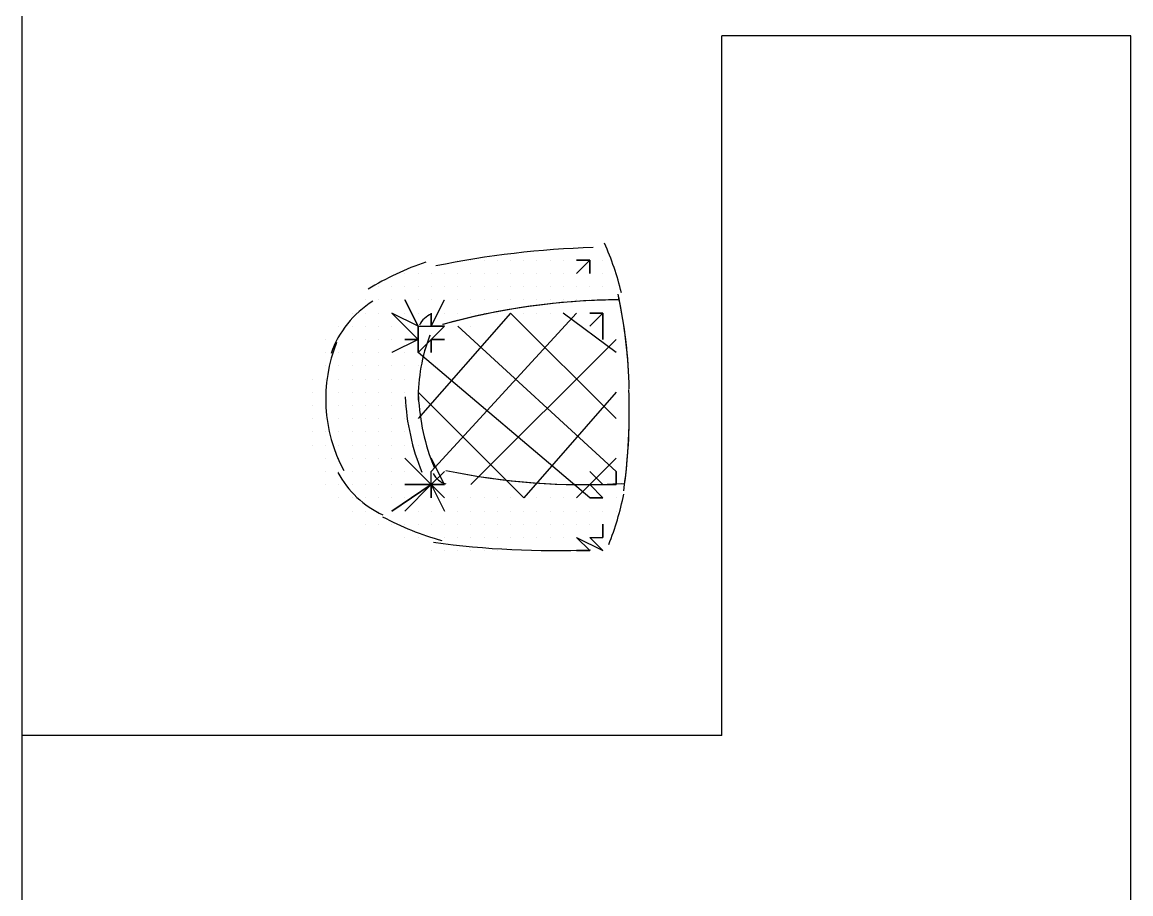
# Model space of a CAD drawing. Header units: millimetres. Extents: x 14 to 406, y 10 to 287.
# Drawn here: x 327.477 to 331.033, y 135.142 to 137.938 of the extents above; entities that cross this region are included whole.
import ezdxf

# ---------------------------------------------------------------- set-up
doc = ezdxf.new("R2010")
doc.units = ezdxf.units.MM
doc.header["$MEASUREMENT"] = 0
doc.layers.get('0').update_dxf_attribs({"linetype": 'CONTINUOUS'})

msp = doc.modelspace()

# ---------------------------------------------------------------- linework, layer by layer
at = {"color": 0, "linetype": 'Continuous', "lineweight": 25, "true_color": 0x000007}
for p, q in [((327.4765, 130.9934), (327.4765, 143.3971)), ((329.7202, 135.6501), (329.7202, 137.8938)), ((331.0325, 137.8938), (329.7202, 137.8938)), ((331.0325, 135.0998), (331.0325, 137.8938)), ((328.8735, 137.1741), (328.8735, 137.1741)), ((328.9159, 137.1741), (328.9159, 137.1741)), ((328.9159, 137.1741), (328.9159, 137.1741)), ((328.9159, 137.1741), (328.9159, 137.1741)), ((328.9582, 137.1741), (328.9582, 137.1741)), ((328.9582, 137.1741), (328.9582, 137.1741)), ((328.9582, 137.1741), (328.9582, 137.1741)), ((329.0005, 137.1741), (329.0005, 137.1741)), ((329.0005, 137.1741), (329.0005, 137.1741)), ((329.0005, 137.1741), (329.0005, 137.1741)), ((329.0005, 137.1741), (329.0005, 137.1741)), ((329.0429, 137.1741), (329.0429, 137.1741)), ((329.0429, 137.1741), (329.0429, 137.1741)), ((329.0429, 137.1741), (329.0429, 137.1741)), ((329.0429, 137.1741), (329.0429, 137.1741)), ((329.0852, 137.1741), (329.0852, 137.1741)), ((329.0852, 137.1741), (329.0852, 137.1741)), ((329.0852, 137.1741), (329.0852, 137.1741)), ((329.0852, 137.1741), (329.0852, 137.1741)), ((329.1275, 137.1741), (329.1275, 137.1741)), ((329.1275, 137.1741), (329.1275, 137.1741)), ((329.1275, 137.1741), (329.1275, 137.1741)), ((329.1275, 137.1741), (329.1275, 137.1741)), ((329.1699, 137.1741), (329.1699, 137.1741)), ((329.1699, 137.1741), (329.1699, 137.1741)), ((329.1699, 137.1741), (329.1699, 137.1741)), ((329.1699, 137.1741), (329.1699, 137.1741)), ((329.2122, 137.1741), (329.2122, 137.1741)), ((329.2122, 137.1741), (329.2122, 137.1741)), ((329.2122, 137.1741), (329.2122, 137.1741)), ((329.2122, 137.1741), (329.2122, 137.1741)), ((329.2545, 137.1741), (329.2545, 137.1741)), ((329.2545, 137.1741), (329.2545, 137.1741)), ((329.2545, 137.1741), (329.2545, 137.1741)), ((329.2545, 137.1741), (329.2545, 137.1741)), ((329.2969, 137.1741), (329.2969, 137.1741)), ((329.2969, 137.1741), (329.2969, 137.1741)), ((329.2969, 137.1741), (329.2969, 137.1741)), ((329.2969, 137.1741), (329.2969, 137.1741)), ((329.3392, 137.1741), (329.3392, 137.1741)), ((328.7042, 137.1318), (328.7042, 137.1318)), ((328.7465, 137.1318), (328.7465, 137.1318)), ((328.7465, 137.1318), (328.7465, 137.1318)), ((328.7465, 137.1318), (328.7465, 137.1318)), ((328.7465, 137.1318), (328.7465, 137.1318)), ((328.7889, 137.1318), (328.7889, 137.1318)), ((328.7889, 137.1318), (328.7889, 137.1318)), ((328.7889, 137.1318), (328.7889, 137.1318)), ((328.8312, 137.1318), (328.8312, 137.1318)), ((328.8312, 137.1318), (328.8312, 137.1318)), ((328.8312, 137.1318), (328.8312, 137.1318)), ((328.8312, 137.1318), (328.8312, 137.1318)), ((328.8735, 137.1318), (328.8735, 137.1318)), ((328.8735, 137.1318), (328.8735, 137.1318)), ((328.8735, 137.1318), (328.8735, 137.1318)), ((328.8735, 137.1318), (328.8735, 137.1318)), ((328.8735, 137.1318), (328.8735, 137.1318)), ((328.9159, 137.1318), (328.9159, 137.1318)), ((328.9159, 137.1318), (328.9159, 137.1318)), ((328.9159, 137.1318), (328.9159, 137.1318)), ((328.9159, 137.1318), (328.9159, 137.1318)), ((328.9582, 137.1318), (328.9582, 137.1318)), ((328.9582, 137.1318), (328.9582, 137.1318)), ((328.9582, 137.1318), (328.9582, 137.1318)), ((328.9582, 137.1318), (328.9582, 137.1318)), ((329.0005, 137.1318), (329.0005, 137.1318)), ((329.0005, 137.1318), (329.0005, 137.1318)), ((329.0005, 137.1318), (329.0005, 137.1318)), ((329.0005, 137.1318), (329.0005, 137.1318)), ((329.0429, 137.1318), (329.0429, 137.1318)), ((329.0429, 137.1318), (329.0429, 137.1318)), ((329.0429, 137.1318), (329.0429, 137.1318)), ((329.0429, 137.1318), (329.0429, 137.1318)), ((329.0852, 137.1318), (329.0852, 137.1318)), ((329.0852, 137.1318), (329.0852, 137.1318)), ((329.0852, 137.1318), (329.0852, 137.1318)), ((329.0852, 137.1318), (329.0852, 137.1318)), ((329.1275, 137.1318), (329.1275, 137.1318)), ((329.1275, 137.1318), (329.1275, 137.1318)), ((329.1275, 137.1318), (329.1275, 137.1318)), ((329.1699, 137.1318), (329.1699, 137.1318)), ((329.1699, 137.1318), (329.1699, 137.1318)), ((329.1699, 137.1318), (329.1699, 137.1318)), ((329.1699, 137.1318), (329.1699, 137.1318)), ((329.2122, 137.1318), (329.2122, 137.1318)), ((329.2122, 137.1318), (329.2122, 137.1318)), ((329.2122, 137.1318), (329.2122, 137.1318)), ((329.2122, 137.1318), (329.2122, 137.1318)), ((329.2545, 137.1318), (329.2545, 137.1318)), ((329.2545, 137.1318), (329.2545, 137.1318)), ((329.2545, 137.1318), (329.2545, 137.1318)), ((329.2545, 137.1318), (329.2545, 137.1318)), ((329.2969, 137.1318), (329.2969, 137.1318)), ((329.2969, 137.1318), (329.2969, 137.1318)), ((329.2969, 137.1318), (329.2969, 137.1318)), ((329.3392, 137.1318), (329.3392, 137.1318)), ((329.3392, 137.1318), (329.3392, 137.1318)), ((328.6195, 137.0894), (328.6195, 137.0894)), ((328.6195, 137.0894), (328.6195, 137.0894)), ((328.6619, 137.0894), (328.6619, 137.0894)), ((328.6619, 137.0894), (328.6619, 137.0894)), ((328.6619, 137.0894), (328.6619, 137.0894)), ((328.6619, 137.0894), (328.6619, 137.0894)), ((328.7042, 137.0894), (328.7042, 137.0894)), ((328.7042, 137.0894), (328.7042, 137.0894)), ((328.7042, 137.0894), (328.7042, 137.0894)), ((328.7042, 137.0894), (328.7042, 137.0894)), ((328.7465, 137.0894), (328.7465, 137.0894)), ((328.7465, 137.0894), (328.7465, 137.0894)), ((328.7465, 137.0894), (328.7465, 137.0894)), ((328.7465, 137.0894), (328.7465, 137.0894)), ((328.7889, 137.0894), (328.7889, 137.0894)), ((328.7889, 137.0894), (328.7889, 137.0894)), ((328.7889, 137.0894), (328.7889, 137.0894)), ((328.7889, 137.0894), (328.7889, 137.0894)), ((328.8312, 137.0894), (328.8312, 137.0894)), ((328.8312, 137.0894), (328.8312, 137.0894)), ((328.8312, 137.0894), (328.8312, 137.0894)), ((328.8312, 137.0894), (328.8312, 137.0894)), ((328.8735, 137.0894), (328.8735, 137.0894)), ((328.8735, 137.0894), (328.8735, 137.0894)), ((328.8735, 137.0894), (328.8735, 137.0894)), ((328.8735, 137.0894), (328.8735, 137.0894)), ((328.9159, 137.0894), (328.9159, 137.0894)), ((328.9159, 137.0894), (328.9159, 137.0894)), ((328.9159, 137.0894), (328.9159, 137.0894)), ((328.9159, 137.0894), (328.9159, 137.0894)), ((328.9582, 137.0894), (328.9582, 137.0894)), ((328.9582, 137.0894), (328.9582, 137.0894)), ((328.9582, 137.0894), (328.9582, 137.0894)), ((328.9582, 137.0894), (328.9582, 137.0894)), ((329.0005, 137.0894), (329.0005, 137.0894)), ((329.0005, 137.0894), (329.0005, 137.0894)), ((329.0005, 137.0894), (329.0005, 137.0894)), ((329.0005, 137.0894), (329.0005, 137.0894)), ((329.0429, 137.0894), (329.0429, 137.0894)), ((329.0429, 137.0894), (329.0429, 137.0894)), ((329.0429, 137.0894), (329.0429, 137.0894)), ((329.0429, 137.0894), (329.0429, 137.0894)), ((329.0852, 137.0894), (329.0852, 137.0894)), ((329.0852, 137.0894), (329.0852, 137.0894)), ((329.0852, 137.0894), (329.0852, 137.0894)), ((329.0852, 137.0894), (329.0852, 137.0894)), ((329.1275, 137.0894), (329.1275, 137.0894)), ((329.1275, 137.0894), (329.1275, 137.0894)), ((329.1275, 137.0894), (329.1275, 137.0894)), ((329.1275, 137.0894), (329.1275, 137.0894)), ((329.1699, 137.0894), (329.1699, 137.0894)), ((329.1699, 137.0894), (329.1699, 137.0894)), ((329.1699, 137.0894), (329.1699, 137.0894)), ((329.1699, 137.0894), (329.1699, 137.0894)), ((329.2122, 137.0894), (329.2122, 137.0894)), ((329.2122, 137.0894), (329.2122, 137.0894)), ((329.2122, 137.0894), (329.2122, 137.0894)), ((329.2122, 137.0894), (329.2122, 137.0894)), ((329.2545, 137.0894), (329.2545, 137.0894)), ((329.2545, 137.0894), (329.2545, 137.0894)), ((329.2545, 137.0894), (329.2545, 137.0894)), ((329.2545, 137.0894), (329.2545, 137.0894)), ((329.2969, 137.0894), (329.2969, 137.0894)), ((329.2969, 137.0894), (329.2969, 137.0894)), ((329.2969, 137.0894), (329.2969, 137.0894)), ((329.2969, 137.0894), (329.2969, 137.0894)), ((329.3392, 137.0894), (329.3392, 137.0894)), ((329.3392, 137.0894), (329.3392, 137.0894)), ((329.3392, 137.0894), (329.3392, 137.0894)), ((328.5772, 137.0471), (328.5772, 137.0471)), ((328.5772, 137.0471), (328.5772, 137.0471)), ((328.5772, 137.0471), (328.5772, 137.0471)), ((328.6195, 137.0471), (328.6195, 137.0471)), ((328.6195, 137.0471), (328.6195, 137.0471)), ((328.6195, 137.0471), (328.6195, 137.0471)), ((328.6195, 137.0471), (328.6195, 137.0471)), ((328.6619, 137.0471), (328.6619, 137.0471)), ((328.6619, 137.0471), (328.6619, 137.0471)), ((328.6619, 137.0471), (328.6619, 137.0471)), ((328.6619, 137.0471), (328.6619, 137.0471)), ((328.7042, 137.0471), (328.7042, 137.0471)), ((328.7042, 137.0471), (328.7042, 137.0471)), ((328.7042, 137.0471), (328.7042, 137.0471)), ((328.7042, 137.0471), (328.7042, 137.0471)), ((328.7465, 137.0471), (328.7465, 137.0471)), ((328.7465, 137.0471), (328.7465, 137.0471)), ((328.7465, 137.0471), (328.7465, 137.0471)), ((328.7889, 137.0471), (328.7889, 137.0471)), ((328.7889, 137.0471), (328.7889, 137.0471)), ((328.7889, 137.0471), (328.7889, 137.0471)), ((328.7889, 137.0471), (328.7889, 137.0471)), ((328.8312, 137.0471), (328.8312, 137.0471)), ((328.8312, 137.0471), (328.8312, 137.0471)), ((328.8312, 137.0471), (328.8312, 137.0471)), ((328.8312, 137.0471), (328.8312, 137.0471)), ((328.8735, 137.0471), (328.8735, 137.0471)), ((328.8735, 137.0471), (328.8735, 137.0471)), ((328.8735, 137.0471), (328.8735, 137.0471)), ((328.8735, 137.0471), (328.8735, 137.0471)), ((328.9159, 137.0471), (328.9159, 137.0471)), ((328.9159, 137.0471), (328.9159, 137.0471)), ((328.9159, 137.0471), (328.9159, 137.0471)), ((328.9582, 137.0471), (328.9582, 137.0471)), ((328.9582, 137.0471), (328.9582, 137.0471)), ((328.9582, 137.0471), (328.9582, 137.0471)), ((328.9582, 137.0471), (328.9582, 137.0471)), ((329.0005, 137.0471), (329.0005, 137.0471)), ((329.0005, 137.0471), (329.0005, 137.0471)), ((329.0005, 137.0471), (329.0005, 137.0471)), ((329.0005, 137.0471), (329.0005, 137.0471)), ((329.0429, 137.0471), (329.0429, 137.0471)), ((329.0429, 137.0471), (329.0429, 137.0471)), ((329.0429, 137.0471), (329.0429, 137.0471)), ((329.0429, 137.0471), (329.0429, 137.0471)), ((329.0852, 137.0471), (329.0852, 137.0471)), ((329.0852, 137.0471), (329.0852, 137.0471)), ((329.0852, 137.0471), (329.0852, 137.0471)), ((329.1275, 137.0471), (329.1275, 137.0471)), ((329.1275, 137.0471), (329.1275, 137.0471)), ((329.1275, 137.0471), (329.1275, 137.0471)), ((329.1275, 137.0471), (329.1275, 137.0471)), ((329.1275, 137.0471), (329.1275, 137.0471)), ((329.1699, 137.0471), (329.1699, 137.0471)), ((329.1699, 137.0471), (329.1699, 137.0471)), ((329.1699, 137.0471), (329.1699, 137.0471)), ((329.1699, 137.0471), (329.1699, 137.0471)), ((329.2122, 137.0471), (329.2122, 137.0471)), ((329.2122, 137.0471), (329.2122, 137.0471)), ((329.2122, 137.0471), (329.2122, 137.0471)), ((329.2122, 137.0471), (329.2122, 137.0471)), ((329.2545, 137.0471), (329.2545, 137.0471)), ((329.2545, 137.0471), (329.2545, 137.0471)), ((329.2545, 137.0471), (329.2545, 137.0471)), ((329.2969, 137.0471), (329.2969, 137.0471)), ((329.2969, 137.0471), (329.2969, 137.0471)), ((329.2969, 137.0471), (329.2969, 137.0471)), ((329.2969, 137.0471), (329.2969, 137.0471)), ((329.3392, 137.0471), (329.3392, 137.0471)), ((329.3392, 137.0471), (329.3392, 137.0471)), ((329.3392, 137.0471), (329.3392, 137.0471)), ((329.3392, 137.0471), (329.3392, 137.0471)), ((328.5349, 137.0048), (328.5349, 137.0048)), ((328.5349, 137.0048), (328.5349, 137.0048)), ((328.5349, 137.0048), (328.5349, 137.0048)), ((328.5349, 137.0048), (328.5349, 137.0048)), ((328.5772, 137.0048), (328.5772, 137.0048)), ((328.5772, 137.0048), (328.5772, 137.0048)), ((328.5772, 137.0048), (328.5772, 137.0048)), ((328.6195, 137.0048), (328.6195, 137.0048)), ((328.6195, 137.0048), (328.6195, 137.0048)), ((328.6195, 137.0048), (328.6195, 137.0048)), ((328.6195, 137.0048), (328.6195, 137.0048)), ((328.6619, 137.0048), (328.6619, 137.0048)), ((328.6619, 137.0048), (328.6619, 137.0048)), ((328.6619, 137.0048), (328.6619, 137.0048)), ((328.6619, 137.0048), (328.6619, 137.0048)), ((328.7042, 137.0048), (328.7042, 137.0048)), ((328.7042, 137.0048), (328.7042, 137.0048)), ((328.7042, 137.0048), (328.7042, 137.0048)), ((328.7042, 137.0048), (328.7042, 137.0048)), ((328.7465, 137.0048), (328.7465, 137.0048)), ((328.7465, 137.0048), (328.7465, 137.0048)), ((328.7465, 137.0048), (328.7465, 137.0048)), ((329.0429, 137.0048), (328.7465, 136.6661)), ((328.7889, 137.0048), (328.7889, 137.0048)), ((328.7889, 137.0048), (328.7889, 137.0048)), ((328.7889, 137.0048), (328.7889, 137.0048)), ((328.7889, 137.0048), (328.7889, 137.0048)), ((329.2545, 137.0048), (328.7889, 136.4968)), ((328.8312, 137.0048), (328.8312, 137.0048)), ((328.8312, 137.0048), (328.8312, 137.0048)), ((328.8312, 137.0048), (328.8312, 137.0048)), ((328.8312, 137.0048), (328.8312, 137.0048)), ((328.8735, 137.0048), (328.8735, 137.0048)), ((328.8735, 137.0048), (328.8735, 137.0048)), ((328.8735, 137.0048), (328.8735, 137.0048)), ((328.8735, 137.0048), (328.8735, 137.0048)), ((328.9159, 137.0048), (328.9159, 137.0048)), ((328.9159, 137.0048), (328.9159, 137.0048)), ((328.9159, 137.0048), (328.9159, 137.0048)), ((328.9582, 137.0048), (328.9582, 137.0048)), ((328.9582, 137.0048), (328.9582, 137.0048)), ((328.9582, 137.0048), (328.9582, 137.0048)), ((328.9582, 137.0048), (328.9582, 137.0048)), ((329.0005, 137.0048), (329.0005, 137.0048)), ((329.0005, 137.0048), (329.0005, 137.0048)), ((329.0005, 137.0048), (329.0005, 137.0048)), ((329.0005, 137.0048), (329.0005, 137.0048)), ((329.0429, 137.0048), (329.0429, 137.0048)), ((329.0429, 137.0048), (329.0429, 137.0048)), ((329.0429, 137.0048), (329.0429, 137.0048)), ((329.0429, 137.0048), (329.0429, 137.0048)), ((329.3815, 136.6661), (329.0429, 137.0048)), ((329.0852, 137.0048), (329.0852, 137.0048)), ((329.0852, 137.0048), (329.0852, 137.0048)), ((329.0852, 137.0048), (329.0852, 137.0048)), ((329.1275, 137.0048), (329.1275, 137.0048)), ((329.1275, 137.0048), (329.1275, 137.0048)), ((329.1275, 137.0048), (329.1275, 137.0048)), ((329.1275, 137.0048), (329.1275, 137.0048)), ((329.1699, 137.0048), (329.1699, 137.0048)), ((329.1699, 137.0048), (329.1699, 137.0048)), ((329.2122, 137.0048), (329.2122, 137.0048)), ((329.2122, 137.0048), (329.2122, 137.0048)), ((329.3815, 136.8778), (329.2122, 137.0048)), ((329.2545, 137.0048), (329.2545, 137.0048)), ((328.4925, 136.9624), (328.4925, 136.9624)), ((328.4925, 136.9624), (328.4925, 136.9624)), ((328.4925, 136.9624), (328.4925, 136.9624)), ((328.5349, 136.9624), (328.5349, 136.9624)), ((328.5349, 136.9624), (328.5349, 136.9624)), ((328.5349, 136.9624), (328.5349, 136.9624)), ((328.5772, 136.9624), (328.5772, 136.9624)), ((328.5772, 136.9624), (328.5772, 136.9624)), ((328.5772, 136.9624), (328.5772, 136.9624)), ((328.5772, 136.9624), (328.5772, 136.9624)), ((328.6195, 136.9624), (328.6195, 136.9624)), ((328.6195, 136.9624), (328.6195, 136.9624)), ((328.6195, 136.9624), (328.6195, 136.9624)), ((328.6195, 136.9624), (328.6195, 136.9624)), ((328.6619, 136.9624), (328.6619, 136.9624)), ((328.6619, 136.9624), (328.6619, 136.9624)), ((328.6619, 136.9624), (328.6619, 136.9624)), ((328.6619, 136.9624), (328.6619, 136.9624)), ((328.7042, 136.9624), (328.7042, 136.9624)), ((328.7042, 136.9624), (328.7042, 136.9624)), ((328.7042, 136.9624), (328.7042, 136.9624)), ((328.7465, 136.9624), (328.7465, 136.9624)), ((328.7465, 136.9624), (328.7465, 136.9624)), ((328.7465, 136.9624), (328.7465, 136.9624)), ((328.7465, 136.9624), (328.7465, 136.9624)), ((328.8312, 136.9624), (328.7465, 136.8778)), ((328.7889, 136.9624), (328.7889, 136.9624)), ((328.7889, 136.9624), (328.7889, 136.9624)), ((328.7889, 136.9624), (328.7889, 136.9624)), ((328.7889, 136.9624), (328.7889, 136.9624)), ((328.8312, 136.9624), (328.8312, 136.9624)), ((328.8312, 136.9624), (328.8312, 136.9624)), ((328.8312, 136.9624), (328.8312, 136.9624)), ((328.8312, 136.9624), (328.8312, 136.9624)), ((328.8735, 136.9624), (328.8735, 136.9624)), ((328.8735, 136.9624), (328.8735, 136.9624)), ((328.8735, 136.9624), (328.8735, 136.9624)), ((329.3815, 136.4968), (328.8735, 136.9624)), ((328.9159, 136.9624), (328.9159, 136.9624)), ((328.9159, 136.9624), (328.9159, 136.9624)), ((328.4502, 136.9201), (328.4502, 136.9201)), ((328.4502, 136.9201), (328.4502, 136.9201)), ((328.4925, 136.9201), (328.4925, 136.9201)), ((328.4925, 136.9201), (328.4925, 136.9201)), ((328.4925, 136.9201), (328.4925, 136.9201)), ((328.4925, 136.9201), (328.4925, 136.9201)), ((328.5349, 136.9201), (328.5349, 136.9201)), ((328.5349, 136.9201), (328.5349, 136.9201)), ((328.5349, 136.9201), (328.5349, 136.9201)), ((328.5772, 136.9201), (328.5772, 136.9201)), ((328.5772, 136.9201), (328.5772, 136.9201)), ((328.5772, 136.9201), (328.5772, 136.9201)), ((328.5772, 136.9201), (328.5772, 136.9201)), ((328.6195, 136.9201), (328.6195, 136.9201)), ((328.6195, 136.9201), (328.6195, 136.9201)), ((328.6195, 136.9201), (328.6195, 136.9201)), ((328.6195, 136.9201), (328.6195, 136.9201)), ((328.6619, 136.9201), (328.6619, 136.9201)), ((328.6619, 136.9201), (328.6619, 136.9201)), ((328.6619, 136.9201), (328.6619, 136.9201)), ((328.6619, 136.9201), (328.6619, 136.9201)), ((328.7042, 136.9201), (328.7042, 136.9201)), ((328.7042, 136.9201), (328.7042, 136.9201)), ((328.7042, 136.9201), (328.7042, 136.9201)), ((328.7465, 136.9201), (328.7465, 136.9201)), ((328.7465, 136.9201), (328.7465, 136.9201)), ((328.7465, 136.9201), (328.7465, 136.9201)), ((328.7465, 136.9201), (328.7465, 136.9201)), ((328.7889, 136.9201), (328.7889, 136.9201)), ((328.7889, 136.9201), (328.7889, 136.9201)), ((329.3815, 136.9201), (328.9159, 136.4544)), ((328.4502, 136.8778), (328.4502, 136.8778)), ((328.4502, 136.8778), (328.4502, 136.8778)), ((328.4502, 136.8778), (328.4502, 136.8778)), ((328.4925, 136.8778), (328.4925, 136.8778)), ((328.4925, 136.8778), (328.4925, 136.8778)), ((328.4925, 136.8778), (328.4925, 136.8778)), ((328.4925, 136.8778), (328.4925, 136.8778)), ((328.5349, 136.8778), (328.5349, 136.8778)), ((328.5349, 136.8778), (328.5349, 136.8778)), ((328.5349, 136.8778), (328.5349, 136.8778)), ((328.5349, 136.8778), (328.5349, 136.8778)), ((328.5772, 136.8778), (328.5772, 136.8778)), ((328.5772, 136.8778), (328.5772, 136.8778)), ((328.5772, 136.8778), (328.5772, 136.8778)), ((328.5772, 136.8778), (328.5772, 136.8778)), ((328.6195, 136.8778), (328.6195, 136.8778)), ((328.6195, 136.8778), (328.6195, 136.8778)), ((328.6195, 136.8778), (328.6195, 136.8778)), ((328.6195, 136.8778), (328.6195, 136.8778)), ((328.6619, 136.8778), (328.6619, 136.8778)), ((328.6619, 136.8778), (328.6619, 136.8778)), ((328.6619, 136.8778), (328.6619, 136.8778)), ((328.6619, 136.8778), (328.6619, 136.8778)), ((328.7042, 136.8778), (328.7042, 136.8778)), ((328.7042, 136.8778), (328.7042, 136.8778)), ((328.7042, 136.8778), (328.7042, 136.8778)), ((328.7042, 136.8778), (328.7042, 136.8778)), ((328.7465, 136.8778), (328.7465, 136.8778)), ((328.7465, 136.8778), (328.7465, 136.8778)), ((328.7465, 136.8778), (328.7465, 136.8778)), ((329.2969, 136.4121), (328.7465, 136.8778)), ((328.4502, 136.8354), (328.4502, 136.8354)), ((328.4502, 136.8354), (328.4502, 136.8354)), ((328.4502, 136.8354), (328.4502, 136.8354)), ((328.4502, 136.8354), (328.4502, 136.8354)), ((328.4925, 136.8354), (328.4925, 136.8354)), ((328.4925, 136.8354), (328.4925, 136.8354)), ((328.4925, 136.8354), (328.4925, 136.8354)), ((328.5349, 136.8354), (328.5349, 136.8354)), ((328.5349, 136.8354), (328.5349, 136.8354)), ((328.5349, 136.8354), (328.5349, 136.8354)), ((328.5349, 136.8354), (328.5349, 136.8354)), ((328.5772, 136.8354), (328.5772, 136.8354)), ((328.5772, 136.8354), (328.5772, 136.8354)), ((328.5772, 136.8354), (328.5772, 136.8354)), ((328.5772, 136.8354), (328.5772, 136.8354)), ((328.6195, 136.8354), (328.6195, 136.8354)), ((328.6195, 136.8354), (328.6195, 136.8354)), ((328.6195, 136.8354), (328.6195, 136.8354)), ((328.6195, 136.8354), (328.6195, 136.8354)), ((328.6619, 136.8354), (328.6619, 136.8354)), ((328.6619, 136.8354), (328.6619, 136.8354)), ((328.6619, 136.8354), (328.6619, 136.8354)), ((328.7042, 136.8354), (328.7042, 136.8354)), ((328.7042, 136.8354), (328.7042, 136.8354)), ((328.7042, 136.8354), (328.7042, 136.8354)), ((328.7042, 136.8354), (328.7042, 136.8354)), ((328.7465, 136.8354), (328.7465, 136.8354)), ((328.4079, 136.7931), (328.4079, 136.7931)), ((328.4502, 136.7931), (328.4502, 136.7931)), ((328.4502, 136.7931), (328.4502, 136.7931)), ((328.4502, 136.7931), (328.4502, 136.7931)), ((328.4502, 136.7931), (328.4502, 136.7931)), ((328.4925, 136.7931), (328.4925, 136.7931)), ((328.4925, 136.7931), (328.4925, 136.7931)), ((328.4925, 136.7931), (328.4925, 136.7931)), ((328.4925, 136.7931), (328.4925, 136.7931)), ((328.5349, 136.7931), (328.5349, 136.7931)), ((328.5349, 136.7931), (328.5349, 136.7931)), ((328.5349, 136.7931), (328.5349, 136.7931)), ((328.5349, 136.7931), (328.5349, 136.7931)), ((328.5772, 136.7931), (328.5772, 136.7931)), ((328.5772, 136.7931), (328.5772, 136.7931)), ((328.5772, 136.7931), (328.5772, 136.7931)), ((328.5772, 136.7931), (328.5772, 136.7931)), ((328.6195, 136.7931), (328.6195, 136.7931)), ((328.6195, 136.7931), (328.6195, 136.7931)), ((328.6195, 136.7931), (328.6195, 136.7931)), ((328.6195, 136.7931), (328.6195, 136.7931)), ((328.6619, 136.7931), (328.6619, 136.7931)), ((328.6619, 136.7931), (328.6619, 136.7931)), ((328.6619, 136.7931), (328.6619, 136.7931)), ((328.6619, 136.7931), (328.6619, 136.7931)), ((328.7042, 136.7931), (328.7042, 136.7931)), ((328.7042, 136.7931), (328.7042, 136.7931)), ((328.7042, 136.7931), (328.7042, 136.7931)), ((328.7042, 136.7931), (328.7042, 136.7931)), ((328.7042, 136.7931), (328.7042, 136.7931)), ((328.4079, 136.7508), (328.4079, 136.7508)), ((328.4079, 136.7508), (328.4079, 136.7508)), ((328.4502, 136.7508), (328.4502, 136.7508)), ((328.4502, 136.7508), (328.4502, 136.7508)), ((328.4502, 136.7508), (328.4502, 136.7508)), ((328.4925, 136.7508), (328.4925, 136.7508)), ((328.4925, 136.7508), (328.4925, 136.7508)), ((328.4925, 136.7508), (328.4925, 136.7508)), ((328.4925, 136.7508), (328.4925, 136.7508)), ((328.5349, 136.7508), (328.5349, 136.7508)), ((328.5349, 136.7508), (328.5349, 136.7508)), ((328.5349, 136.7508), (328.5349, 136.7508)), ((328.5349, 136.7508), (328.5349, 136.7508)), ((328.5772, 136.7508), (328.5772, 136.7508)), ((328.5772, 136.7508), (328.5772, 136.7508)), ((328.5772, 136.7508), (328.5772, 136.7508)), ((328.5772, 136.7508), (328.5772, 136.7508)), ((328.6195, 136.7508), (328.6195, 136.7508)), ((328.6195, 136.7508), (328.6195, 136.7508)), ((328.6195, 136.7508), (328.6195, 136.7508)), ((328.6619, 136.7508), (328.6619, 136.7508)), ((328.6619, 136.7508), (328.6619, 136.7508)), ((328.6619, 136.7508), (328.6619, 136.7508)), ((328.6619, 136.7508), (328.6619, 136.7508)), ((328.7042, 136.7508), (328.7042, 136.7508)), ((328.7042, 136.7508), (328.7042, 136.7508)), ((328.7042, 136.7508), (328.7042, 136.7508)), ((328.7042, 136.7508), (328.7042, 136.7508)), ((329.0852, 136.4121), (328.7465, 136.7508)), ((329.3815, 136.7508), (329.0852, 136.4121)), ((328.4079, 136.7084), (328.4079, 136.7084)), ((328.4079, 136.7084), (328.4079, 136.7084)), ((328.4502, 136.7084), (328.4502, 136.7084)), ((328.4502, 136.7084), (328.4502, 136.7084)), ((328.4502, 136.7084), (328.4502, 136.7084)), ((328.4502, 136.7084), (328.4502, 136.7084)), ((328.4925, 136.7084), (328.4925, 136.7084)), ((328.4925, 136.7084), (328.4925, 136.7084)), ((328.4925, 136.7084), (328.4925, 136.7084)), ((328.4925, 136.7084), (328.4925, 136.7084)), ((328.4925, 136.7084), (328.4925, 136.7084)), ((328.5349, 136.7084), (328.5349, 136.7084)), ((328.5349, 136.7084), (328.5349, 136.7084)), ((328.5349, 136.7084), (328.5349, 136.7084)), ((328.5349, 136.7084), (328.5349, 136.7084)), ((328.5772, 136.7084), (328.5772, 136.7084)), ((328.5772, 136.7084), (328.5772, 136.7084)), ((328.5772, 136.7084), (328.5772, 136.7084)), ((328.5772, 136.7084), (328.5772, 136.7084)), ((328.5772, 136.7084), (328.5772, 136.7084)), ((328.6195, 136.7084), (328.6195, 136.7084)), ((328.6195, 136.7084), (328.6195, 136.7084)), ((328.6195, 136.7084), (328.6195, 136.7084)), ((328.6195, 136.7084), (328.6195, 136.7084)), ((328.6619, 136.7084), (328.6619, 136.7084)), ((328.6619, 136.7084), (328.6619, 136.7084)), ((328.6619, 136.7084), (328.6619, 136.7084)), ((328.6619, 136.7084), (328.6619, 136.7084)), ((328.7042, 136.7084), (328.7042, 136.7084)), ((328.7042, 136.7084), (328.7042, 136.7084)), ((328.7042, 136.7084), (328.7042, 136.7084)), ((328.7042, 136.7084), (328.7042, 136.7084)), ((328.4079, 136.6661), (328.4079, 136.6661)), ((328.4502, 136.6661), (328.4502, 136.6661)), ((328.4502, 136.6661), (328.4502, 136.6661)), ((328.4502, 136.6661), (328.4502, 136.6661)), ((328.4502, 136.6661), (328.4502, 136.6661)), ((328.4925, 136.6661), (328.4925, 136.6661)), ((328.4925, 136.6661), (328.4925, 136.6661)), ((328.4925, 136.6661), (328.4925, 136.6661)), ((328.4925, 136.6661), (328.4925, 136.6661)), ((328.5349, 136.6661), (328.5349, 136.6661)), ((328.5349, 136.6661), (328.5349, 136.6661)), ((328.5349, 136.6661), (328.5349, 136.6661)), ((328.5349, 136.6661), (328.5349, 136.6661)), ((328.5772, 136.6661), (328.5772, 136.6661)), ((328.5772, 136.6661), (328.5772, 136.6661)), ((328.5772, 136.6661), (328.5772, 136.6661)), ((328.6195, 136.6661), (328.6195, 136.6661)), ((328.6195, 136.6661), (328.6195, 136.6661)), ((328.6195, 136.6661), (328.6195, 136.6661)), ((328.6195, 136.6661), (328.6195, 136.6661)), ((328.6619, 136.6661), (328.6619, 136.6661)), ((328.6619, 136.6661), (328.6619, 136.6661)), ((328.6619, 136.6661), (328.6619, 136.6661)), ((328.6619, 136.6661), (328.6619, 136.6661)), ((328.7042, 136.6661), (328.7042, 136.6661)), ((328.7042, 136.6661), (328.7042, 136.6661)), ((328.7042, 136.6661), (328.7042, 136.6661)), ((328.7042, 136.6661), (328.7042, 136.6661)), ((328.4079, 136.6238), (328.4079, 136.6238)), ((328.4502, 136.6238), (328.4502, 136.6238)), ((328.4502, 136.6238), (328.4502, 136.6238)), ((328.4502, 136.6238), (328.4502, 136.6238)), ((328.4502, 136.6238), (328.4502, 136.6238)), ((328.4925, 136.6238), (328.4925, 136.6238)), ((328.4925, 136.6238), (328.4925, 136.6238)), ((328.4925, 136.6238), (328.4925, 136.6238)), ((328.4925, 136.6238), (328.4925, 136.6238)), ((328.5349, 136.6238), (328.5349, 136.6238)), ((328.5349, 136.6238), (328.5349, 136.6238)), ((328.5349, 136.6238), (328.5349, 136.6238)), ((328.5349, 136.6238), (328.5349, 136.6238)), ((328.5772, 136.6238), (328.5772, 136.6238)), ((328.5772, 136.6238), (328.5772, 136.6238)), ((328.5772, 136.6238), (328.5772, 136.6238)), ((328.6195, 136.6238), (328.6195, 136.6238)), ((328.6195, 136.6238), (328.6195, 136.6238)), ((328.6195, 136.6238), (328.6195, 136.6238)), ((328.6195, 136.6238), (328.6195, 136.6238)), ((328.6619, 136.6238), (328.6619, 136.6238)), ((328.6619, 136.6238), (328.6619, 136.6238)), ((328.6619, 136.6238), (328.6619, 136.6238)), ((328.6619, 136.6238), (328.6619, 136.6238)), ((328.6619, 136.6238), (328.6619, 136.6238)), ((328.7042, 136.6238), (328.7042, 136.6238)), ((328.7042, 136.6238), (328.7042, 136.6238)), ((328.7042, 136.6238), (328.7042, 136.6238)), ((328.7042, 136.6238), (328.7042, 136.6238)), ((328.4079, 136.5814), (328.4079, 136.5814)), ((328.4502, 136.5814), (328.4502, 136.5814)), ((328.4502, 136.5814), (328.4502, 136.5814)), ((328.4502, 136.5814), (328.4502, 136.5814)), ((328.4502, 136.5814), (328.4502, 136.5814)), ((328.4925, 136.5814), (328.4925, 136.5814)), ((328.4925, 136.5814), (328.4925, 136.5814)), ((328.4925, 136.5814), (328.4925, 136.5814)), ((328.4925, 136.5814), (328.4925, 136.5814)), ((328.5349, 136.5814), (328.5349, 136.5814)), ((328.5349, 136.5814), (328.5349, 136.5814)), ((328.5349, 136.5814), (328.5349, 136.5814)), ((328.5349, 136.5814), (328.5349, 136.5814)), ((328.5772, 136.5814), (328.5772, 136.5814)), ((328.5772, 136.5814), (328.5772, 136.5814)), ((328.5772, 136.5814), (328.5772, 136.5814)), ((328.5772, 136.5814), (328.5772, 136.5814)), ((328.5772, 136.5814), (328.5772, 136.5814)), ((328.6195, 136.5814), (328.6195, 136.5814)), ((328.6195, 136.5814), (328.6195, 136.5814)), ((328.6195, 136.5814), (328.6195, 136.5814)), ((328.6195, 136.5814), (328.6195, 136.5814)), ((328.6619, 136.5814), (328.6619, 136.5814)), ((328.6619, 136.5814), (328.6619, 136.5814)), ((328.6619, 136.5814), (328.6619, 136.5814)), ((328.6619, 136.5814), (328.6619, 136.5814)), ((328.7042, 136.5814), (328.7042, 136.5814)), ((328.7042, 136.5814), (328.7042, 136.5814)), ((328.7042, 136.5814), (328.7042, 136.5814)), ((328.7465, 136.5814), (328.7465, 136.5814)), ((328.7465, 136.5814), (328.7465, 136.5814)), ((328.4502, 136.5391), (328.4502, 136.5391)), ((328.4502, 136.5391), (328.4502, 136.5391)), ((328.4502, 136.5391), (328.4502, 136.5391)), ((328.4502, 136.5391), (328.4502, 136.5391)), ((328.4925, 136.5391), (328.4925, 136.5391)), ((328.4925, 136.5391), (328.4925, 136.5391)), ((328.4925, 136.5391), (328.4925, 136.5391)), ((328.4925, 136.5391), (328.4925, 136.5391)), ((328.5349, 136.5391), (328.5349, 136.5391)), ((328.5349, 136.5391), (328.5349, 136.5391)), ((328.5349, 136.5391), (328.5349, 136.5391)), ((328.5772, 136.5391), (328.5772, 136.5391)), ((328.5772, 136.5391), (328.5772, 136.5391)), ((328.5772, 136.5391), (328.5772, 136.5391)), ((328.5772, 136.5391), (328.5772, 136.5391)), ((328.6195, 136.5391), (328.6195, 136.5391)), ((328.6195, 136.5391), (328.6195, 136.5391)), ((328.6195, 136.5391), (328.6195, 136.5391)), ((328.6195, 136.5391), (328.6195, 136.5391)), ((328.6619, 136.5391), (328.6619, 136.5391)), ((328.6619, 136.5391), (328.6619, 136.5391)), ((328.6619, 136.5391), (328.6619, 136.5391)), ((328.6619, 136.5391), (328.6619, 136.5391)), ((328.7042, 136.5391), (328.7042, 136.5391)), ((328.7042, 136.5391), (328.7042, 136.5391)), ((328.7042, 136.5391), (328.7042, 136.5391)), ((328.7465, 136.5391), (328.7465, 136.5391)), ((328.7465, 136.5391), (328.7465, 136.5391)), ((328.7465, 136.5391), (328.7465, 136.5391)), ((328.8312, 136.4544), (328.7889, 136.5391)), ((329.3815, 136.5391), (329.2545, 136.4121)), ((328.4502, 136.4968), (328.4502, 136.4968)), ((328.4502, 136.4968), (328.4502, 136.4968)), ((328.4502, 136.4968), (328.4502, 136.4968)), ((328.4925, 136.4968), (328.4925, 136.4968)), ((328.4925, 136.4968), (328.4925, 136.4968)), ((328.4925, 136.4968), (328.4925, 136.4968)), ((328.4925, 136.4968), (328.4925, 136.4968)), ((328.5349, 136.4968), (328.5349, 136.4968)), ((328.5349, 136.4968), (328.5349, 136.4968)), ((328.5349, 136.4968), (328.5349, 136.4968)), ((328.5349, 136.4968), (328.5349, 136.4968)), ((328.5772, 136.4968), (328.5772, 136.4968)), ((328.5772, 136.4968), (328.5772, 136.4968)), ((328.5772, 136.4968), (328.5772, 136.4968)), ((328.5772, 136.4968), (328.5772, 136.4968)), ((328.6195, 136.4968), (328.6195, 136.4968)), ((328.6195, 136.4968), (328.6195, 136.4968)), ((328.6195, 136.4968), (328.6195, 136.4968)), ((328.6195, 136.4968), (328.6195, 136.4968)), ((328.6619, 136.4968), (328.6619, 136.4968)), ((328.6619, 136.4968), (328.6619, 136.4968)), ((328.6619, 136.4968), (328.6619, 136.4968)), ((328.6619, 136.4968), (328.6619, 136.4968)), ((328.7042, 136.4968), (328.7042, 136.4968)), ((328.7042, 136.4968), (328.7042, 136.4968)), ((328.7042, 136.4968), (328.7042, 136.4968)), ((328.7042, 136.4968), (328.7042, 136.4968)), ((328.7465, 136.4968), (328.7465, 136.4968)), ((328.7465, 136.4968), (328.7465, 136.4968)), ((328.7465, 136.4968), (328.7465, 136.4968)), ((328.7465, 136.4968), (328.7465, 136.4968)), ((328.8312, 136.4968), (328.8312, 136.4968)), ((328.4502, 136.4544), (328.4502, 136.4544)), ((328.4925, 136.4544), (328.4925, 136.4544)), ((328.4925, 136.4544), (328.4925, 136.4544)), ((328.4925, 136.4544), (328.4925, 136.4544)), ((328.5349, 136.4544), (328.5349, 136.4544)), ((328.5349, 136.4544), (328.5349, 136.4544)), ((328.5349, 136.4544), (328.5349, 136.4544)), ((328.5349, 136.4544), (328.5349, 136.4544)), ((328.5772, 136.4544), (328.5772, 136.4544)), ((328.5772, 136.4544), (328.5772, 136.4544)), ((328.5772, 136.4544), (328.5772, 136.4544)), ((328.5772, 136.4544), (328.5772, 136.4544)), ((328.6195, 136.4544), (328.6195, 136.4544)), ((328.6195, 136.4544), (328.6195, 136.4544)), ((328.6195, 136.4544), (328.6195, 136.4544)), ((328.6195, 136.4544), (328.6195, 136.4544)), ((328.6619, 136.4544), (328.6619, 136.4544)), ((328.6619, 136.4544), (328.6619, 136.4544)), ((328.6619, 136.4544), (328.6619, 136.4544)), ((328.7042, 136.4544), (328.7042, 136.4544)), ((328.7042, 136.4544), (328.7042, 136.4544)), ((328.7042, 136.4544), (328.7042, 136.4544)), ((328.7042, 136.4544), (328.7042, 136.4544)), ((328.7465, 136.4544), (328.7465, 136.4544)), ((328.7465, 136.4544), (328.7465, 136.4544)), ((328.7465, 136.4544), (328.7465, 136.4544)), ((328.7465, 136.4544), (328.7465, 136.4544)), ((328.7889, 136.4544), (328.7889, 136.4544)), ((328.7889, 136.4544), (328.7889, 136.4544)), ((328.7889, 136.4544), (328.7889, 136.4544)), ((328.7889, 136.4544), (328.7889, 136.4544)), ((328.8312, 136.4544), (328.8312, 136.4544)), ((328.4925, 136.4121), (328.4925, 136.4121)), ((328.4925, 136.4121), (328.4925, 136.4121)), ((328.5349, 136.4121), (328.5349, 136.4121)), ((328.5349, 136.4121), (328.5349, 136.4121)), ((328.5349, 136.4121), (328.5349, 136.4121)), ((328.5349, 136.4121), (328.5349, 136.4121)), ((328.5772, 136.4121), (328.5772, 136.4121)), ((328.5772, 136.4121), (328.5772, 136.4121)), ((328.5772, 136.4121), (328.5772, 136.4121)), ((328.5772, 136.4121), (328.5772, 136.4121)), ((328.6195, 136.4121), (328.6195, 136.4121)), ((328.6195, 136.4121), (328.6195, 136.4121)), ((328.6195, 136.4121), (328.6195, 136.4121)), ((328.6195, 136.4121), (328.6195, 136.4121)), ((328.6619, 136.4121), (328.6619, 136.4121)), ((328.6619, 136.4121), (328.6619, 136.4121)), ((328.6619, 136.4121), (328.6619, 136.4121)), ((328.6619, 136.4121), (328.6619, 136.4121)), ((328.7042, 136.4121), (328.7042, 136.4121)), ((328.7042, 136.4121), (328.7042, 136.4121)), ((328.7042, 136.4121), (328.7042, 136.4121)), ((328.7042, 136.4121), (328.7042, 136.4121)), ((328.7465, 136.4121), (328.7465, 136.4121)), ((328.7465, 136.4121), (328.7465, 136.4121)), ((328.7465, 136.4121), (328.7465, 136.4121)), ((328.7465, 136.4121), (328.7465, 136.4121)), ((328.7889, 136.4121), (328.7889, 136.4121)), ((328.7889, 136.4121), (328.7889, 136.4121)), ((328.7889, 136.4121), (328.7889, 136.4121)), ((328.7889, 136.4121), (328.7889, 136.4121)), ((328.8312, 136.4121), (328.8312, 136.4121)), ((328.8312, 136.4121), (328.8312, 136.4121)), ((328.8312, 136.4121), (328.8312, 136.4121)), ((328.8312, 136.4121), (328.8312, 136.4121)), ((328.8735, 136.4121), (328.8735, 136.4121)), ((328.8735, 136.4121), (328.8735, 136.4121)), ((328.8735, 136.4121), (328.8735, 136.4121)), ((328.8735, 136.4121), (328.8735, 136.4121)), ((328.9159, 136.4121), (328.9159, 136.4121)), ((328.9159, 136.4121), (328.9159, 136.4121)), ((328.9159, 136.4121), (328.9159, 136.4121)), ((328.9159, 136.4121), (328.9159, 136.4121)), ((328.9582, 136.4121), (328.9582, 136.4121)), ((328.9582, 136.4121), (328.9582, 136.4121)), ((328.9582, 136.4121), (328.9582, 136.4121)), ((328.9582, 136.4121), (328.9582, 136.4121)), ((329.0005, 136.4121), (329.0005, 136.4121)), ((329.0005, 136.4121), (329.0005, 136.4121)), ((329.0005, 136.4121), (329.0005, 136.4121)), ((329.0005, 136.4121), (329.0005, 136.4121)), ((329.0429, 136.4121), (329.0429, 136.4121)), ((329.0429, 136.4121), (329.0429, 136.4121)), ((329.0429, 136.4121), (329.0429, 136.4121)), ((329.0429, 136.4121), (329.0429, 136.4121)), ((329.0852, 136.4121), (329.0852, 136.4121)), ((329.0852, 136.4121), (329.0852, 136.4121)), ((329.0852, 136.4121), (329.0852, 136.4121)), ((329.0852, 136.4121), (329.0852, 136.4121)), ((329.1275, 136.4121), (329.1275, 136.4121)), ((329.1275, 136.4121), (329.1275, 136.4121)), ((329.1275, 136.4121), (329.1275, 136.4121)), ((329.1699, 136.4121), (329.1699, 136.4121)), ((329.1699, 136.4121), (329.1699, 136.4121)), ((329.2122, 136.4121), (329.2122, 136.4121)), ((329.2122, 136.4121), (329.2122, 136.4121)), ((329.2122, 136.4121), (329.2122, 136.4121)), ((329.2122, 136.4121), (329.2122, 136.4121)), ((329.2545, 136.4121), (329.2545, 136.4121)), ((329.2545, 136.4121), (329.2545, 136.4121)), ((329.2545, 136.4121), (329.2545, 136.4121)), ((329.2969, 136.4121), (329.2969, 136.4121)), ((329.2969, 136.4121), (329.2969, 136.4121)), ((329.3392, 136.4121), (329.3392, 136.4121)), ((329.3392, 136.4121), (329.3392, 136.4121)), ((329.3815, 136.4121), (329.3815, 136.4121)), ((328.5349, 136.3698), (328.5349, 136.3698)), ((328.5349, 136.3698), (328.5349, 136.3698)), ((328.5349, 136.3698), (328.5349, 136.3698)), ((328.5772, 136.3698), (328.5772, 136.3698)), ((328.5772, 136.3698), (328.5772, 136.3698)), ((328.5772, 136.3698), (328.5772, 136.3698)), ((328.5772, 136.3698), (328.5772, 136.3698)), ((328.6195, 136.3698), (328.6195, 136.3698)), ((328.6195, 136.3698), (328.6195, 136.3698)), ((328.6195, 136.3698), (328.6195, 136.3698)), ((328.6619, 136.3698), (328.6619, 136.3698)), ((328.6619, 136.3698), (328.6619, 136.3698)), ((328.6619, 136.3698), (328.6619, 136.3698)), ((328.6619, 136.3698), (328.6619, 136.3698)), ((328.7042, 136.3698), (328.7042, 136.3698)), ((328.7042, 136.3698), (328.7042, 136.3698)), ((328.7042, 136.3698), (328.7042, 136.3698)), ((328.7042, 136.3698), (328.7042, 136.3698)), ((328.7042, 136.3698), (328.7042, 136.3698)), ((328.7465, 136.3698), (328.7465, 136.3698)), ((328.7465, 136.3698), (328.7465, 136.3698)), ((328.7465, 136.3698), (328.7465, 136.3698)), ((328.7465, 136.3698), (328.7465, 136.3698)), ((328.7889, 136.3698), (328.7889, 136.3698)), ((328.7889, 136.3698), (328.7889, 136.3698)), ((328.7889, 136.3698), (328.7889, 136.3698)), ((328.7889, 136.3698), (328.7889, 136.3698)), ((328.8312, 136.3698), (328.8312, 136.3698)), ((328.8312, 136.3698), (328.8312, 136.3698)), ((328.8312, 136.3698), (328.8312, 136.3698)), ((328.8312, 136.3698), (328.8312, 136.3698)), ((328.8735, 136.3698), (328.8735, 136.3698)), ((328.8735, 136.3698), (328.8735, 136.3698)), ((328.8735, 136.3698), (328.8735, 136.3698)), ((328.8735, 136.3698), (328.8735, 136.3698)), ((328.9159, 136.3698), (328.9159, 136.3698)), ((328.9159, 136.3698), (328.9159, 136.3698)), ((328.9159, 136.3698), (328.9159, 136.3698)), ((328.9159, 136.3698), (328.9159, 136.3698)), ((328.9582, 136.3698), (328.9582, 136.3698)), ((328.9582, 136.3698), (328.9582, 136.3698)), ((328.9582, 136.3698), (328.9582, 136.3698)), ((329.0005, 136.3698), (329.0005, 136.3698)), ((329.0005, 136.3698), (329.0005, 136.3698)), ((329.0005, 136.3698), (329.0005, 136.3698)), ((329.0005, 136.3698), (329.0005, 136.3698)), ((329.0429, 136.3698), (329.0429, 136.3698)), ((329.0429, 136.3698), (329.0429, 136.3698)), ((329.0429, 136.3698), (329.0429, 136.3698)), ((329.0429, 136.3698), (329.0429, 136.3698)), ((329.0852, 136.3698), (329.0852, 136.3698)), ((329.0852, 136.3698), (329.0852, 136.3698)), ((329.0852, 136.3698), (329.0852, 136.3698)), ((329.0852, 136.3698), (329.0852, 136.3698)), ((329.1275, 136.3698), (329.1275, 136.3698)), ((329.1275, 136.3698), (329.1275, 136.3698)), ((329.1275, 136.3698), (329.1275, 136.3698)), ((329.1699, 136.3698), (329.1699, 136.3698)), ((329.1699, 136.3698), (329.1699, 136.3698)), ((329.1699, 136.3698), (329.1699, 136.3698)), ((329.1699, 136.3698), (329.1699, 136.3698)), ((329.2122, 136.3698), (329.2122, 136.3698)), ((329.2122, 136.3698), (329.2122, 136.3698)), ((329.2122, 136.3698), (329.2122, 136.3698)), ((329.2122, 136.3698), (329.2122, 136.3698)), ((329.2545, 136.3698), (329.2545, 136.3698)), ((329.2545, 136.3698), (329.2545, 136.3698)), ((329.2545, 136.3698), (329.2545, 136.3698)), ((329.2545, 136.3698), (329.2545, 136.3698)), ((329.2969, 136.3698), (329.2969, 136.3698)), ((329.2969, 136.3698), (329.2969, 136.3698)), ((329.2969, 136.3698), (329.2969, 136.3698)), ((329.3392, 136.3698), (329.3392, 136.3698)), ((329.3392, 136.3698), (329.3392, 136.3698)), ((329.3392, 136.3698), (329.3392, 136.3698)), ((329.3392, 136.3698), (329.3392, 136.3698)), ((329.3815, 136.3698), (329.3815, 136.3698)), ((329.3815, 136.3698), (329.3815, 136.3698)), ((328.5772, 136.3274), (328.5772, 136.3274)), ((328.6195, 136.3274), (328.6195, 136.3274)), ((328.6195, 136.3274), (328.6195, 136.3274)), ((328.6195, 136.3274), (328.6195, 136.3274)), ((328.6619, 136.3274), (328.6619, 136.3274)), ((328.6619, 136.3274), (328.6619, 136.3274)), ((328.6619, 136.3274), (328.6619, 136.3274)), ((328.6619, 136.3274), (328.6619, 136.3274)), ((328.7042, 136.3274), (328.7042, 136.3274)), ((328.7042, 136.3274), (328.7042, 136.3274)), ((328.7042, 136.3274), (328.7042, 136.3274)), ((328.7042, 136.3274), (328.7042, 136.3274)), ((328.7465, 136.3274), (328.7465, 136.3274)), ((328.7465, 136.3274), (328.7465, 136.3274)), ((328.7465, 136.3274), (328.7465, 136.3274)), ((328.7465, 136.3274), (328.7465, 136.3274)), ((328.7889, 136.3274), (328.7889, 136.3274)), ((328.7889, 136.3274), (328.7889, 136.3274)), ((328.7889, 136.3274), (328.7889, 136.3274)), ((328.7889, 136.3274), (328.7889, 136.3274)), ((328.8312, 136.3274), (328.8312, 136.3274)), ((328.8312, 136.3274), (328.8312, 136.3274)), ((328.8312, 136.3274), (328.8312, 136.3274)), ((328.8312, 136.3274), (328.8312, 136.3274)), ((328.8735, 136.3274), (328.8735, 136.3274)), ((328.8735, 136.3274), (328.8735, 136.3274)), ((328.8735, 136.3274), (328.8735, 136.3274)), ((328.8735, 136.3274), (328.8735, 136.3274)), ((328.9159, 136.3274), (328.9159, 136.3274)), ((328.9159, 136.3274), (328.9159, 136.3274)), ((328.9159, 136.3274), (328.9159, 136.3274)), ((328.9159, 136.3274), (328.9159, 136.3274)), ((328.9582, 136.3274), (328.9582, 136.3274)), ((328.9582, 136.3274), (328.9582, 136.3274)), ((328.9582, 136.3274), (328.9582, 136.3274)), ((328.9582, 136.3274), (328.9582, 136.3274)), ((329.0005, 136.3274), (329.0005, 136.3274)), ((329.0005, 136.3274), (329.0005, 136.3274)), ((329.0005, 136.3274), (329.0005, 136.3274)), ((329.0005, 136.3274), (329.0005, 136.3274)), ((329.0429, 136.3274), (329.0429, 136.3274)), ((329.0429, 136.3274), (329.0429, 136.3274)), ((329.0429, 136.3274), (329.0429, 136.3274)), ((329.0429, 136.3274), (329.0429, 136.3274)), ((329.0852, 136.3274), (329.0852, 136.3274)), ((329.0852, 136.3274), (329.0852, 136.3274)), ((329.0852, 136.3274), (329.0852, 136.3274)), ((329.0852, 136.3274), (329.0852, 136.3274)), ((329.1275, 136.3274), (329.1275, 136.3274)), ((329.1275, 136.3274), (329.1275, 136.3274)), ((329.1275, 136.3274), (329.1275, 136.3274)), ((329.1275, 136.3274), (329.1275, 136.3274)), ((329.1699, 136.3274), (329.1699, 136.3274)), ((329.1699, 136.3274), (329.1699, 136.3274)), ((329.1699, 136.3274), (329.1699, 136.3274)), ((329.1699, 136.3274), (329.1699, 136.3274)), ((329.2122, 136.3274), (329.2122, 136.3274)), ((329.2122, 136.3274), (329.2122, 136.3274)), ((329.2122, 136.3274), (329.2122, 136.3274)), ((329.2122, 136.3274), (329.2122, 136.3274)), ((329.2545, 136.3274), (329.2545, 136.3274)), ((329.2545, 136.3274), (329.2545, 136.3274)), ((329.2545, 136.3274), (329.2545, 136.3274)), ((329.2545, 136.3274), (329.2545, 136.3274)), ((329.2969, 136.3274), (329.2969, 136.3274)), ((329.2969, 136.3274), (329.2969, 136.3274)), ((329.2969, 136.3274), (329.2969, 136.3274)), ((329.2969, 136.3274), (329.2969, 136.3274)), ((329.3392, 136.3274), (329.3392, 136.3274)), ((329.3392, 136.3274), (329.3392, 136.3274)), ((329.3392, 136.3274), (329.3392, 136.3274)), ((329.3392, 136.3274), (329.3392, 136.3274)), ((329.3815, 136.3274), (329.3815, 136.3274)), ((328.7042, 136.2851), (328.7042, 136.2851)), ((328.7042, 136.2851), (328.7042, 136.2851)), ((328.7042, 136.2851), (328.7042, 136.2851)), ((328.7042, 136.2851), (328.7042, 136.2851)), ((328.7465, 136.2851), (328.7465, 136.2851)), ((328.7465, 136.2851), (328.7465, 136.2851)), ((328.7465, 136.2851), (328.7465, 136.2851)), ((328.7889, 136.2851), (328.7889, 136.2851)), ((328.7889, 136.2851), (328.7889, 136.2851)), ((328.7889, 136.2851), (328.7889, 136.2851)), ((328.7889, 136.2851), (328.7889, 136.2851)), ((328.8312, 136.2851), (328.8312, 136.2851)), ((328.8312, 136.2851), (328.8312, 136.2851)), ((328.8312, 136.2851), (328.8312, 136.2851)), ((328.8312, 136.2851), (328.8312, 136.2851)), ((328.8735, 136.2851), (328.8735, 136.2851)), ((328.8735, 136.2851), (328.8735, 136.2851)), ((328.8735, 136.2851), (328.8735, 136.2851)), ((328.8735, 136.2851), (328.8735, 136.2851)), ((328.9159, 136.2851), (328.9159, 136.2851)), ((328.9159, 136.2851), (328.9159, 136.2851)), ((328.9159, 136.2851), (328.9159, 136.2851)), ((328.9582, 136.2851), (328.9582, 136.2851)), ((328.9582, 136.2851), (328.9582, 136.2851)), ((328.9582, 136.2851), (328.9582, 136.2851)), ((328.9582, 136.2851), (328.9582, 136.2851)), ((329.0005, 136.2851), (329.0005, 136.2851)), ((329.0005, 136.2851), (329.0005, 136.2851)), ((329.0005, 136.2851), (329.0005, 136.2851)), ((329.0005, 136.2851), (329.0005, 136.2851)), ((329.0429, 136.2851), (329.0429, 136.2851)), ((329.0429, 136.2851), (329.0429, 136.2851)), ((329.0429, 136.2851), (329.0429, 136.2851)), ((329.0429, 136.2851), (329.0429, 136.2851)), ((329.0852, 136.2851), (329.0852, 136.2851)), ((329.0852, 136.2851), (329.0852, 136.2851)), ((329.0852, 136.2851), (329.0852, 136.2851)), ((329.0852, 136.2851), (329.0852, 136.2851)), ((329.1275, 136.2851), (329.1275, 136.2851)), ((329.1275, 136.2851), (329.1275, 136.2851)), ((329.1275, 136.2851), (329.1275, 136.2851)), ((329.1275, 136.2851), (329.1275, 136.2851)), ((329.1699, 136.2851), (329.1699, 136.2851)), ((329.1699, 136.2851), (329.1699, 136.2851)), ((329.1699, 136.2851), (329.1699, 136.2851)), ((329.1699, 136.2851), (329.1699, 136.2851)), ((329.2122, 136.2851), (329.2122, 136.2851)), ((329.2122, 136.2851), (329.2122, 136.2851)), ((329.2122, 136.2851), (329.2122, 136.2851)), ((329.2122, 136.2851), (329.2122, 136.2851)), ((329.2545, 136.2851), (329.2545, 136.2851)), ((329.2545, 136.2851), (329.2545, 136.2851)), ((329.2545, 136.2851), (329.2545, 136.2851)), ((329.2969, 136.2851), (329.2969, 136.2851)), ((329.2969, 136.2851), (329.2969, 136.2851)), ((329.2969, 136.2851), (329.2969, 136.2851)), ((329.2969, 136.2851), (329.2969, 136.2851)), ((329.2969, 136.2851), (329.2969, 136.2851)), ((329.3392, 136.2851), (329.3392, 136.2851)), ((329.3392, 136.2851), (329.3392, 136.2851)), ((329.3392, 136.2851), (329.3392, 136.2851)), ((329.3392, 136.2851), (329.3392, 136.2851)), ((328.7889, 136.2428), (328.7889, 136.2428)), ((328.8312, 136.2428), (328.8312, 136.2428)), ((328.8312, 136.2428), (328.8312, 136.2428)), ((328.8312, 136.2428), (328.8312, 136.2428)), ((328.8312, 136.2428), (328.8312, 136.2428)), ((328.8735, 136.2428), (328.8735, 136.2428)), ((328.8735, 136.2428), (328.8735, 136.2428)), ((328.8735, 136.2428), (328.8735, 136.2428)), ((328.8735, 136.2428), (328.8735, 136.2428)), ((328.9159, 136.2428), (328.9159, 136.2428)), ((328.9159, 136.2428), (328.9159, 136.2428)), ((328.9159, 136.2428), (328.9159, 136.2428)), ((328.9582, 136.2428), (328.9582, 136.2428)), ((328.9582, 136.2428), (328.9582, 136.2428)), ((328.9582, 136.2428), (328.9582, 136.2428)), ((328.9582, 136.2428), (328.9582, 136.2428)), ((329.0005, 136.2428), (329.0005, 136.2428)), ((329.0005, 136.2428), (329.0005, 136.2428)), ((329.0005, 136.2428), (329.0005, 136.2428)), ((329.0005, 136.2428), (329.0005, 136.2428)), ((329.0429, 136.2428), (329.0429, 136.2428)), ((329.0429, 136.2428), (329.0429, 136.2428)), ((329.0429, 136.2428), (329.0429, 136.2428)), ((329.0429, 136.2428), (329.0429, 136.2428)), ((329.0852, 136.2428), (329.0852, 136.2428)), ((329.0852, 136.2428), (329.0852, 136.2428)), ((329.0852, 136.2428), (329.0852, 136.2428)), ((329.1275, 136.2428), (329.1275, 136.2428)), ((329.1275, 136.2428), (329.1275, 136.2428)), ((329.1275, 136.2428), (329.1275, 136.2428)), ((329.1275, 136.2428), (329.1275, 136.2428)), ((329.1699, 136.2428), (329.1699, 136.2428)), ((329.1699, 136.2428), (329.1699, 136.2428)), ((329.1699, 136.2428), (329.1699, 136.2428)), ((329.1699, 136.2428), (329.1699, 136.2428)), ((329.2122, 136.2428), (329.2122, 136.2428)), ((329.2122, 136.2428), (329.2122, 136.2428)), ((329.2122, 136.2428), (329.2122, 136.2428)), ((329.2122, 136.2428), (329.2122, 136.2428)), ((329.2545, 136.2428), (329.2545, 136.2428)), ((329.2545, 136.2428), (329.2545, 136.2428)), ((329.2545, 136.2428), (329.2545, 136.2428)), ((329.2545, 136.2428), (329.2545, 136.2428)), ((329.2969, 136.2428), (329.2969, 136.2428)), ((329.2969, 136.2428), (329.2969, 136.2428)), ((329.2969, 136.2428), (329.2969, 136.2428)), ((329.2969, 136.2428), (329.2969, 136.2428)), ((329.3392, 136.2428), (329.3392, 136.2428)), ((329.3392, 136.2428), (329.3392, 136.2428)), ((329.7202, 135.6501), (327.4765, 135.6501))]:
    msp.add_line(p, q, dxfattribs=at)
for points in [[(329.2969, 137.1741), (329.2545, 137.1741), (329.2969, 137.1741), (329.2545, 137.1741), (329.2969, 137.1741), (329.2545, 137.1318), (329.2969, 137.1741), (329.2969, 137.1318), (329.2969, 137.1741), (329.2969, 137.1318)], [(328.7465, 136.9624), (328.7042, 137.0471), (328.7465, 136.9624), (328.7889, 136.9624), (328.7889, 137.0048), (328.7889, 136.9624), (328.8312, 137.0471)], [(328.7465, 136.9624), (328.6619, 137.0048), (328.7465, 136.9201), (328.7465, 136.9624), (328.7465, 136.9201), (328.7042, 136.9201), (328.7465, 136.9201), (328.6619, 136.8778)], [(329.3392, 137.0048), (329.2969, 137.0048), (329.3392, 137.0048), (329.2969, 137.0048), (329.3392, 137.0048), (329.2969, 136.9624), (329.3392, 137.0048), (329.3392, 136.9624), (329.3392, 137.0048), (329.3392, 136.9624), (329.3392, 136.9201), (329.3392, 136.9624)], [(328.7042, 136.5391), (328.7889, 136.4544), (328.7042, 136.4544), (328.7889, 136.4544), (328.7465, 136.4544), (328.7889, 136.4544), (328.6619, 136.3698), (328.7889, 136.4544), (328.8312, 136.4121), (328.7889, 136.4544), (328.7889, 136.4121), (328.7889, 136.4544), (328.7042, 136.3698), (328.7889, 136.4544), (328.7889, 136.4121), (328.7889, 136.4544), (328.7889, 136.4121), (328.7889, 136.4544), (328.8312, 136.3698)], [(328.7889, 136.4544), (328.8312, 136.4544), (328.7889, 136.4544), (328.8312, 136.4544), (328.7889, 136.4544), (328.8312, 136.4968), (328.7889, 136.4544), (328.7889, 136.4968)], [(329.3392, 136.4121), (329.2969, 136.4121), (329.3392, 136.4121), (329.2969, 136.4544), (329.3392, 136.4544), (329.2969, 136.4968), (329.3392, 136.4544), (329.3815, 136.4544), (329.3815, 136.4968), (329.3815, 136.4544)], [(329.2969, 136.2428), (329.2545, 136.2428), (329.2969, 136.2428), (329.2545, 136.2851), (329.3392, 136.2428), (329.2969, 136.2851), (329.3392, 136.2851), (329.3392, 136.3274), (329.3392, 136.2851)]]:
    msp.add_lwpolyline(points, dxfattribs=at)
for points in [[(328.7889, 136.9624), (328.8312, 136.9624), (328.7889, 136.9624), (328.7889, 137.0048)], [(328.7465, 136.9201), (328.7465, 136.8778), (328.7465, 136.9201), (328.7042, 136.9201)], [(328.7889, 136.9201), (328.8312, 136.9201), (328.7889, 136.9201), (328.7889, 136.8778)], [(328.7889, 136.4544), (328.7465, 136.4968), (328.7889, 136.4544), (328.7042, 136.4544)]]:
    msp.add_lwpolyline(points, close=True, dxfattribs=at)
for points in [[(329.3986, 137.0697), (329.3854, 137.1245), (329.3672, 137.1779), (329.3441, 137.2293)], [(329.3077, 137.2149), (329.1381, 137.2095), (328.9693, 137.1897), (328.8031, 137.1556)], [(328.7718, 137.1683), (328.7068, 137.1462), (328.6445, 137.1169), (328.5861, 137.0808)], [(329.4236, 136.762), (329.4215, 136.8642), (329.4095, 136.9659), (329.3879, 137.0657)], [(329.4236, 136.7622), (329.4215, 136.8613), (329.4102, 136.9599), (329.3898, 137.0569)], [(328.6014, 137.0424), (328.5385, 137.0037), (328.4911, 136.9444), (328.4672, 136.8745)], [(329.3832, 137.047), (329.1945, 137.0453), (329.0068, 137.0186), (328.825, 136.9676)], [(329.3927, 137.0471), (329.2009, 137.0462), (329.0102, 137.0195), (328.8256, 136.9677)], [(329.3927, 137.0471), (329.2009, 137.0462), (329.0102, 137.0195), (328.8256, 136.9677)], [(328.7897, 137.0014), (328.7724, 136.9956), (328.7584, 136.9825), (328.7514, 136.9656)], [(328.7897, 137.0014), (328.7724, 136.9956), (328.7584, 136.9825), (328.7514, 136.9656)], [(328.4851, 136.9105), (328.4317, 136.777), (328.44, 136.6267), (328.5078, 136.4999)], [(328.7842, 136.9335), (328.7588, 136.8672), (328.7461, 136.7967), (328.7466, 136.7257)], [(328.7841, 136.9332), (328.7588, 136.8669), (328.7461, 136.7965), (328.7466, 136.7256)], [(328.7841, 136.9332), (328.7588, 136.8669), (328.7461, 136.7965), (328.7466, 136.7256)], [(328.7051, 136.7355), (328.7092, 136.6526), (328.7272, 136.571), (328.7583, 136.4941)], [(328.7051, 136.7355), (328.7092, 136.6526), (328.7272, 136.571), (328.7583, 136.4941)], [(328.7474, 136.7374), (328.7513, 136.6593), (328.7682, 136.5825), (328.7975, 136.51)], [(329.4061, 136.4349), (329.4213, 136.5425), (329.4268, 136.6513), (329.4224, 136.7599)], [(329.4075, 136.4451), (329.4217, 136.5494), (329.4267, 136.6546), (329.4224, 136.7597)], [(328.4888, 136.4933), (328.5212, 136.4336), (328.5719, 136.3859), (328.6335, 136.3572)], [(328.7952, 136.4902), (328.8032, 136.4738), (328.8179, 136.4615), (328.8356, 136.4567)], [(328.7952, 136.4902), (328.8032, 136.4738), (328.8179, 136.4615), (328.8356, 136.4567)], [(328.8356, 136.5002), (329.0202, 136.4614), (329.2092, 136.4472), (329.3976, 136.4579)], [(328.8358, 136.5002), (329.0233, 136.4608), (329.2153, 136.4467), (329.4066, 136.4585)], [(328.8358, 136.5002), (329.0233, 136.4608), (329.2153, 136.4467), (329.4066, 136.4585)], [(329.3579, 136.2624), (329.3789, 136.3146), (329.3951, 136.3686), (329.4061, 136.4238)], [(328.6325, 136.3516), (328.6929, 136.3191), (328.7568, 136.2935), (328.823, 136.2753)], [(328.7959, 136.2694), (328.9626, 136.2468), (329.131, 136.2386), (329.2991, 136.2448)]]:
    msp.add_open_spline(points, degree=3, dxfattribs=at)

doc.saveas('drawing.dxf')
